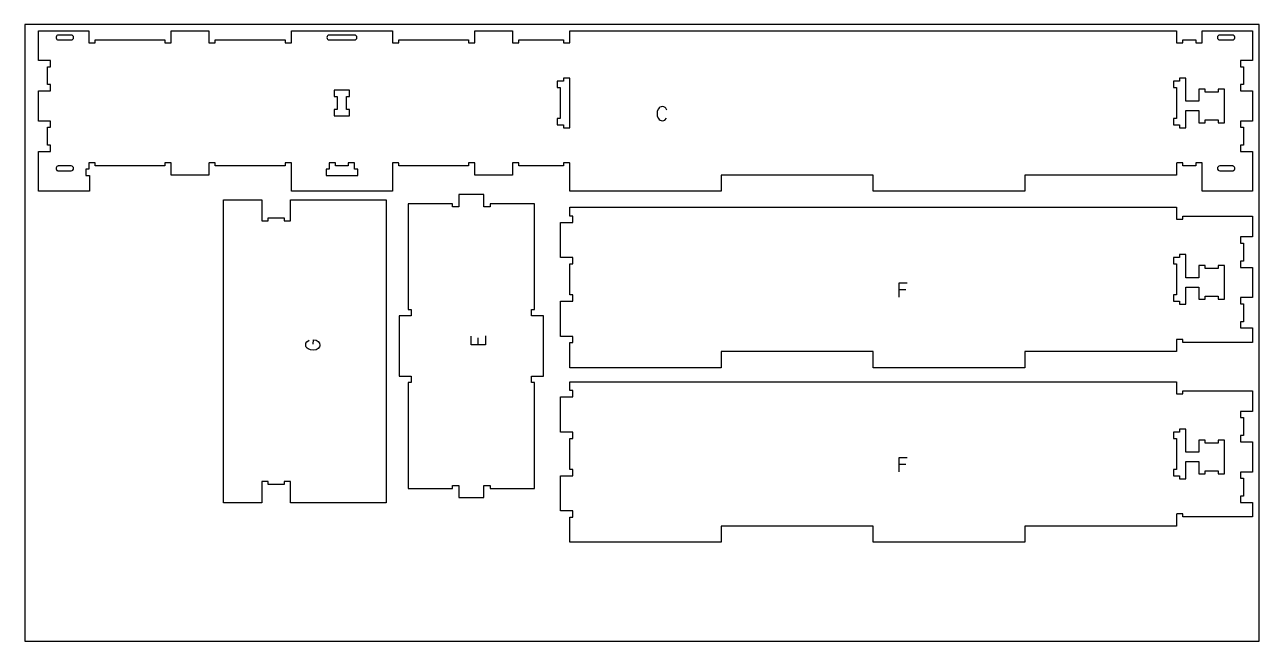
# Model space of a CAD drawing. Header units: millimetres. Extents: x -1220 to 1220, y -1270 to 3467.
# Drawn here: x -1220 to 1220, y -1270 to -50 of the extents above; entities that cross this region are included whole.
import ezdxf

# ---------------------------------------------------------------- set-up
doc = ezdxf.new("R2010")
doc.units = ezdxf.units.MM
for name, color, linetype, true_color in [('0_SHEET_SPRUCEPLY_2440X122', 1, 'Continuous', 0xff0000), ('1_ANYTOOL_1MMDEEP_LABELS_S', 2, 'Continuous', 0xffff00), ('3_ANYTOOL_CUTTHROUGH_INSID', 4, 'Continuous', 0x00ffff), ('4_ANYTOOL_CUTTHROUGH_OUTSI', 5, 'Continuous', 0x0000ff)]:
    doc.layers.add(name, color=color, linetype=linetype, true_color=true_color)

msp = doc.modelspace()

# ---------------------------------------------------------------- linework, layer by layer
at = {"layer": '0_SHEET_SPRUCEPLY_2440X122'}
msp.add_lwpolyline([(-1220, -50), (-1220, -1270), (1220, -1270), (1220, -50)], close=True, dxfattribs=at)
at = {"layer": '1_ANYTOOL_1MMDEEP_LABELS_S'}
for p, q in [((521.3, -574.5), (507.8, -574.5)), ((-324.3, -669.5), (-324.3, -683.1)), ((521.3, -919.9), (507.8, -919.9))]:
    msp.add_line(p, q, dxfattribs=at)
msp.add_lwpolyline([(49.3, -219.2, 0.131103), (45.7, -214.2), (43.2, -212.7), (40.1, -212.2), (37.6, -212.5), (35.5, -213.3), (33.7, -214.7), (32.3, -216.6), (30.3, -221.2), (29.7, -226.2), (30.3, -231.2), (32.3, -235.8), (33.8, -237.7), (35.7, -239.1), (37.9, -239.9), (40.4, -240.2), (43, -239.8), (45.3, -238.7), (48.6, -234.7)], format="xyb", dxfattribs=at)
for points in [[(524.2, -561.4), (507.8, -561.4), (507.8, -589.4)], [(-649.6, -682.3), (-649.5, -673.2), (-644, -674.1), (-641.8, -675.2), (-640, -676.6), (-637.5, -680.1), (-636.7, -683.8), (-636.8, -685.7), (-637.5, -687.5), (-639.9, -690.9), (-641.8, -692.3), (-644.2, -693.3), (-650.2, -694.1), (-655.2, -693.5), (-660, -691.6), (-662, -690.1), (-663.5, -688.2), (-664.4, -685.9), (-664.7, -683.2), (-664.2, -680.1), (-662.6, -677.7), (-657.8, -674.3)], [(-309.3, -665.5), (-309.3, -683.1), (-337.3, -683.1), (-337.3, -666.5)], [(524.2, -906.9), (507.8, -906.9), (507.8, -934.9)]]:
    msp.add_lwpolyline(points, dxfattribs=at)
at = {"layer": '3_ANYTOOL_CUTTHROUGH_INSID'}
for points in [[(-1128.1, -70.6), (-1153.9, -70.6), (-1154.7, -70.7), (-1155.4, -71), (-1156.2, -71.4), (-1157.3, -72.8), (-1157.8, -74.5), (-1157.8, -76.2), (-1157.3, -77.9), (-1156.2, -79.3), (-1155.4, -79.8), (-1154.7, -80), (-1153.9, -80.1), (-1128.1, -80.1, 1)], [(-618.1, -70.6, 1), (-618.1, -80.1), (-568.1, -80.1, 1), (-568.1, -70.6)], [(1141.9, -70.6, 1), (1141.9, -80.1), (1167.6, -80.1), (1168.4, -80), (1169.2, -79.8), (1169.9, -79.3), (1171, -77.9), (1171.6, -76.2), (1171.6, -74.5), (1171, -72.8), (1169.9, -71.4), (1169.2, -71), (1168.4, -70.7), (1167.6, -70.6)], [(-1128.1, -339.1, 1), (-1128.1, -329.6), (-1153.9, -329.6), (-1154.7, -329.7), (-1155.4, -330), (-1156.2, -330.4), (-1157.3, -331.8), (-1157.8, -333.5), (-1157.8, -335.2), (-1157.3, -336.9), (-1156.2, -338.3), (-1155.4, -338.8), (-1154.7, -339), (-1153.9, -339.1)], [(1141.9, -339.1), (1167.6, -339.1), (1168.4, -339), (1169.2, -338.8), (1169.9, -338.3), (1171, -336.9), (1171.6, -335.2), (1171.6, -333.5), (1171, -331.8), (1169.9, -330.4), (1169.2, -330), (1168.4, -329.7), (1167.6, -329.6), (1141.9, -329.6, 1)]]:
    msp.add_lwpolyline(points, format="xyb", close=True, dxfattribs=at)
for points in [[(-142.9, -254.2), (-142.9, -155.7), (-155.4, -155.7), (-155.4, -161.7), (-167.4, -161.7), (-167.4, -174.2), (-161.4, -174.2), (-161.4, -235.7), (-167.4, -235.7), (-167.4, -248.2), (-155.4, -248.2), (-155.4, -254.2)], [(1050.6, -248.2), (1062.6, -248.2), (1062.6, -254.2), (1075.1, -254.2), (1075.1, -220.1), (1100.6, -220.1), (1100.6, -244.1), (1113.1, -244.1), (1113.1, -238.1), (1138.6, -238.1), (1138.6, -244.1), (1151.1, -244.1), (1151.1, -177.6), (1138.6, -177.6), (1138.6, -183.6), (1113.1, -183.6), (1113.1, -177.6), (1100.6, -177.6), (1100.6, -201.6), (1075.1, -201.6), (1075.1, -155.7), (1062.6, -155.7), (1062.6, -161.7), (1050.6, -161.7), (1050.6, -174.2), (1056.6, -174.2), (1056.6, -235.7), (1050.6, -235.7)], [(-602.4, -192.2), (-602.4, -217.7), (-608.4, -217.7), (-608.4, -230.2), (-577.9, -230.2), (-577.9, -217.7), (-583.9, -217.7), (-583.9, -192.2), (-577.9, -192.2), (-577.9, -179.7), (-608.4, -179.7), (-608.4, -192.2)], [(-580.4, -323.6), (-580.4, -329.6), (-605.9, -329.6), (-605.9, -323.6), (-618.4, -323.6), (-618.4, -335.6), (-624.4, -335.6), (-624.4, -348.1), (-561.9, -348.1), (-561.9, -335.6), (-567.9, -335.6), (-567.9, -323.6)], [(1062.6, -510.6), (1050.6, -510.6), (1050.6, -523.1), (1056.6, -523.1), (1056.6, -584.6), (1050.6, -584.6), (1050.6, -597.1), (1062.6, -597.1), (1062.6, -603.1), (1075.1, -603.1), (1075.1, -569.1), (1100.6, -569.1), (1100.6, -593.1), (1113.1, -593.1), (1113.1, -587.1), (1138.6, -587.1), (1138.6, -593.1), (1151.1, -593.1), (1151.1, -526.6), (1138.6, -526.6), (1138.6, -532.6), (1113.1, -532.6), (1113.1, -526.6), (1100.6, -526.6), (1100.6, -550.6), (1075.1, -550.6), (1075.1, -504.6), (1062.6, -504.6)], [(1062.6, -856.1), (1050.6, -856.1), (1050.6, -868.6), (1056.6, -868.6), (1056.6, -930.1), (1050.6, -930.1), (1050.6, -942.6), (1062.6, -942.6), (1062.6, -948.6), (1075.1, -948.6), (1075.1, -914.5), (1100.6, -914.5), (1100.6, -938.5), (1113.1, -938.5), (1113.1, -932.5), (1138.6, -932.5), (1138.6, -938.5), (1151.1, -938.5), (1151.1, -872), (1138.6, -872), (1138.6, -878), (1113.1, -878), (1113.1, -872), (1100.6, -872), (1100.6, -896), (1075.1, -896), (1075.1, -850.1), (1062.6, -850.1)]]:
    msp.add_lwpolyline(points, close=True, dxfattribs=at)
at = {"layer": '4_ANYTOOL_CUTTHROUGH_OUTSI'}
for points in [[(1206.6, -62.1), (1206.6, -120.6), (1182.9, -120.6, 0.414214), (1182.6, -120.9), (1182.6, -132.9, 0.414214), (1182.9, -133.1), (1188.6, -133.1), (1188.6, -168.6), (1182.9, -168.6, 0.414214), (1182.6, -168.9), (1182.6, -180.9, 0.414214), (1182.9, -181.1), (1206.6, -181.1), (1206.6, -240.6), (1182.9, -240.6, 0.414214), (1182.6, -240.9), (1182.6, -252.9, 0.414214), (1182.9, -253.1), (1188.6, -253.1), (1188.6, -288.6), (1182.9, -288.6, 0.414214), (1182.6, -288.9), (1182.6, -300.9, 0.414214), (1182.9, -301.1), (1206.6, -301.1), (1206.6, -379.6), (1107.1, -379.6), (1107.1, -323.9, 0.414214), (1106.9, -323.6), (1094.9, -323.6, 0.414214), (1094.6, -323.9), (1094.6, -329.6), (1069.1, -329.6), (1069.1, -323.9, 0.414214), (1068.9, -323.6), (1056.9, -323.6, 0.414214), (1056.6, -323.9), (1056.6, -347.6), (756.9, -347.6, 0.414214), (756.6, -347.9), (756.6, -379.6), (457.1, -379.6), (457.1, -347.9, 0.414214), (456.9, -347.6), (156.9, -347.6, 0.414214), (156.6, -347.9), (156.6, -379.6), (-142.9, -379.6), (-142.9, -323.9, 0.414214), (-143.1, -323.6), (-155.1, -323.6, 0.414214), (-155.4, -323.9), (-155.4, -329.6), (-243.4, -329.6), (-243.4, -323.9, 0.414214), (-243.6, -323.6), (-255.6, -323.6, 0.414214), (-255.9, -323.9), (-255.9, -347.6), (-330.4, -347.6), (-330.4, -323.9, 0.414214), (-330.6, -323.6), (-342.6, -323.6, 0.414214), (-342.9, -323.9), (-342.9, -329.6), (-480.9, -329.6), (-480.9, -323.9, 0.414214), (-481.1, -323.6), (-493.1, -323.6, 0.414214), (-493.4, -323.9), (-493.4, -379.6), (-692.9, -379.6), (-692.9, -323.9, 0.414214), (-693.1, -323.6), (-705.1, -323.6, 0.414214), (-705.4, -323.9), (-705.4, -329.6), (-843.4, -329.6), (-843.4, -323.9, 0.414214), (-843.6, -323.6), (-855.6, -323.6, 0.414214), (-855.9, -323.9), (-855.9, -347.6), (-930.4, -347.6), (-930.4, -323.9, 0.414214), (-930.6, -323.6), (-942.6, -323.6, 0.414214), (-942.9, -323.9), (-942.9, -329.6), (-1080.9, -329.6), (-1080.9, -323.9, 0.414214), (-1081.1, -323.6), (-1093.1, -323.6, 0.414214), (-1093.4, -323.9), (-1093.4, -335.6), (-1099.1, -335.6, 0.414214), (-1099.4, -335.9), (-1099.4, -347.9, 0.414214), (-1099.1, -348.1), (-1091.9, -348.1), (-1091.9, -379.6), (-1192.9, -379.6), (-1192.9, -301.1), (-1169.1, -301.1, 0.414214), (-1168.9, -300.9), (-1168.9, -288.9, 0.414214), (-1169.1, -288.6), (-1174.9, -288.6), (-1174.9, -253.1), (-1169.1, -253.1, 0.414214), (-1168.9, -252.9), (-1168.9, -240.9, 0.414214), (-1169.1, -240.6), (-1192.9, -240.6), (-1192.9, -181.1), (-1169.1, -181.1, 0.414214), (-1168.9, -180.9), (-1168.9, -168.9, 0.414214), (-1169.1, -168.6), (-1174.9, -168.6), (-1174.9, -133.1), (-1169.1, -133.1, 0.414214), (-1168.9, -132.9), (-1168.9, -120.9, 0.414214), (-1169.1, -120.6), (-1192.9, -120.6), (-1192.9, -62.1), (-1093.4, -62.1), (-1093.4, -85.9, 0.414214), (-1093.1, -86.1), (-1081.1, -86.1, 0.414214), (-1080.9, -85.9), (-1080.9, -80.1), (-942.9, -80.1), (-942.9, -85.9, 0.414214), (-942.6, -86.1), (-930.6, -86.1, 0.414214), (-930.4, -85.9), (-930.4, -62.1), (-855.9, -62.1), (-855.9, -85.9, 0.414214), (-855.6, -86.1), (-843.6, -86.1, 0.414214), (-843.4, -85.9), (-843.4, -80.1), (-705.4, -80.1), (-705.4, -85.9, 0.414214), (-705.1, -86.1), (-693.1, -86.1, 0.414214), (-692.9, -85.9), (-692.9, -62.1), (-493.4, -62.1), (-493.4, -85.9, 0.414214), (-493.1, -86.1), (-481.1, -86.1, 0.414214), (-480.9, -85.9), (-480.9, -80.1), (-342.9, -80.1), (-342.9, -85.9, 0.414214), (-342.6, -86.1), (-330.6, -86.1, 0.414214), (-330.4, -85.9), (-330.4, -62.1), (-255.9, -62.1), (-255.9, -85.9, 0.414214), (-255.6, -86.1), (-243.6, -86.1, 0.414214), (-243.4, -85.9), (-243.4, -80.1), (-155.4, -80.1), (-155.4, -85.9, 0.414214), (-155.1, -86.1), (-143.1, -86.1, 0.414214), (-142.9, -85.9), (-142.9, -62.1), (1056.6, -62.1), (1056.6, -85.9, 0.414214), (1056.9, -86.1), (1068.9, -86.1, 0.414214), (1069.1, -85.9), (1069.1, -80.1), (1094.6, -80.1), (1094.6, -85.9, 0.414214), (1094.9, -86.1), (1106.9, -86.1, 0.414214), (1107.1, -85.9), (1107.1, -62.1)], [(-300, -409.9, -0.414214), (-300.3, -410.2), (-312.3, -410.2, -0.414214), (-312.5, -409.9), (-312.5, -386.2), (-362, -386.2), (-362, -409.9, -0.414214), (-362.3, -410.2), (-374.3, -410.2, -0.414214), (-374.5, -409.9), (-374.5, -404.2), (-462, -404.2), (-462, -613.7), (-456.3, -613.7, -0.414214), (-456, -613.9), (-456, -625.9, -0.414214), (-456.3, -626.2), (-480, -626.2), (-480, -745.7), (-456.3, -745.7, -0.414214), (-456, -745.9), (-456, -757.9, -0.414214), (-456.3, -758.2), (-462, -758.2), (-462, -967.7), (-374.5, -967.7), (-374.5, -961.9, -0.414214), (-374.3, -961.7), (-362.3, -961.7, -0.414214), (-362, -961.9), (-362, -985.7), (-312.5, -985.7), (-312.5, -961.9, -0.414214), (-312.3, -961.7), (-300.3, -961.7, -0.414214), (-300, -961.9), (-300, -967.7), (-212.5, -967.7), (-212.5, -758.2), (-218.3, -758.2, -0.414214), (-218.5, -757.9), (-218.5, -745.9, -0.414214), (-218.3, -745.7), (-194.5, -745.7), (-194.5, -626.2), (-218.3, -626.2, -0.414214), (-218.5, -625.9), (-218.5, -613.9, -0.414214), (-218.3, -613.7), (-212.5, -613.7), (-212.5, -404.2), (-300, -404.2)], [(-707.3, -438.1, 0.414214), (-707, -438.3), (-695, -438.3, 0.414214), (-694.8, -438.1), (-694.8, -396.3), (-505.3, -396.3), (-505.3, -995.8), (-694.8, -995.8), (-694.8, -954.1, 0.414214), (-695, -953.8), (-707, -953.8, 0.414214), (-707.3, -954.1), (-707.3, -959.8), (-738.8, -959.8), (-738.8, -954.1, 0.414214), (-739, -953.8), (-751, -953.8, 0.414214), (-751.3, -954.1), (-751.3, -995.8), (-826.8, -995.8), (-826.8, -396.3), (-751.3, -396.3), (-751.3, -438.1, 0.414214), (-751, -438.3), (-739, -438.3, 0.414214), (-738.8, -438.1), (-738.8, -432.3), (-707.3, -432.3)], [(1056.6, -434.9, 0.414214), (1056.9, -435.1), (1068.9, -435.1, 0.414214), (1069.1, -434.9), (1069.1, -429.1), (1206.6, -429.1), (1206.6, -469.6), (1182.9, -469.6, 0.414214), (1182.6, -469.9), (1182.6, -481.9, 0.414214), (1182.9, -482.1), (1188.6, -482.1), (1188.6, -517.6), (1182.9, -517.6, 0.414214), (1182.6, -517.9), (1182.6, -529.9, 0.414214), (1182.9, -530.1), (1206.6, -530.1), (1206.6, -589.6), (1182.9, -589.6, 0.414214), (1182.6, -589.9), (1182.6, -601.9, 0.414214), (1182.9, -602.1), (1188.6, -602.1), (1188.6, -637.6), (1182.9, -637.6, 0.414214), (1182.6, -637.9), (1182.6, -649.9, 0.414214), (1182.9, -650.1), (1206.6, -650.1), (1206.6, -678.6), (1069.1, -678.6), (1069.1, -672.9, 0.414214), (1068.9, -672.6), (1056.9, -672.6, 0.414214), (1056.6, -672.9), (1056.6, -696.6), (756.9, -696.6, 0.414214), (756.6, -696.9), (756.6, -728.6), (457.1, -728.6), (457.1, -696.9, 0.414214), (456.9, -696.6), (156.9, -696.6, 0.414214), (156.6, -696.9), (156.6, -728.6), (-142.9, -728.6), (-142.9, -679.1), (-137.1, -679.1, 0.414214), (-136.9, -678.9), (-136.9, -666.9, 0.414214), (-137.1, -666.6), (-160.9, -666.6), (-160.9, -597.1), (-137.1, -597.1, 0.414214), (-136.9, -596.9), (-136.9, -584.9, 0.414214), (-137.1, -584.6), (-142.9, -584.6), (-142.9, -523.1), (-137.1, -523.1, 0.414214), (-136.9, -522.9), (-136.9, -510.9, 0.414214), (-137.1, -510.6), (-160.9, -510.6), (-160.9, -441.1), (-137.1, -441.1, 0.414214), (-136.9, -440.9), (-136.9, -428.9, 0.414214), (-137.1, -428.6), (-142.9, -428.6), (-142.9, -411.1), (1056.6, -411.1)], [(1056.6, -780.3, 0.414214), (1056.9, -780.5), (1068.9, -780.5, 0.414214), (1069.1, -780.3), (1069.1, -774.5), (1206.6, -774.5), (1206.6, -815), (1182.9, -815, 0.414214), (1182.6, -815.3), (1182.6, -827.3, 0.414214), (1182.9, -827.5), (1188.6, -827.5), (1188.6, -863), (1182.9, -863, 0.414214), (1182.6, -863.3), (1182.6, -875.3, 0.414214), (1182.9, -875.5), (1206.6, -875.5), (1206.6, -935), (1182.9, -935, 0.414214), (1182.6, -935.3), (1182.6, -947.3, 0.414214), (1182.9, -947.5), (1188.6, -947.5), (1188.6, -983), (1182.9, -983, 0.414214), (1182.6, -983.3), (1182.6, -995.3, 0.414214), (1182.9, -995.5), (1206.6, -995.5), (1206.6, -1024), (1069.1, -1024), (1069.1, -1018.3, 0.414214), (1068.9, -1018), (1056.9, -1018, 0.414214), (1056.6, -1018.3), (1056.6, -1042), (756.9, -1042, 0.414214), (756.6, -1042.3), (756.6, -1074), (457.1, -1074), (457.1, -1042.3, 0.414214), (456.9, -1042), (156.9, -1042, 0.414214), (156.6, -1042.3), (156.6, -1074), (-142.9, -1074), (-142.9, -1024.5), (-137.1, -1024.5, 0.414214), (-136.9, -1024.3), (-136.9, -1012.3, 0.414214), (-137.1, -1012), (-160.9, -1012), (-160.9, -942.5), (-137.1, -942.5, 0.414214), (-136.9, -942.3), (-136.9, -930.3, 0.414214), (-137.1, -930), (-142.9, -930), (-142.9, -868.5), (-137.1, -868.5, 0.414214), (-136.9, -868.3), (-136.9, -856.3, 0.414214), (-137.1, -856), (-160.9, -856), (-160.9, -786.5), (-137.1, -786.5, 0.414214), (-136.9, -786.3), (-136.9, -774.3, 0.414214), (-137.1, -774), (-142.9, -774), (-142.9, -756.5), (1056.6, -756.5)]]:
    msp.add_lwpolyline(points, format="xyb", close=True, dxfattribs=at)

doc.saveas('drawing.dxf')
